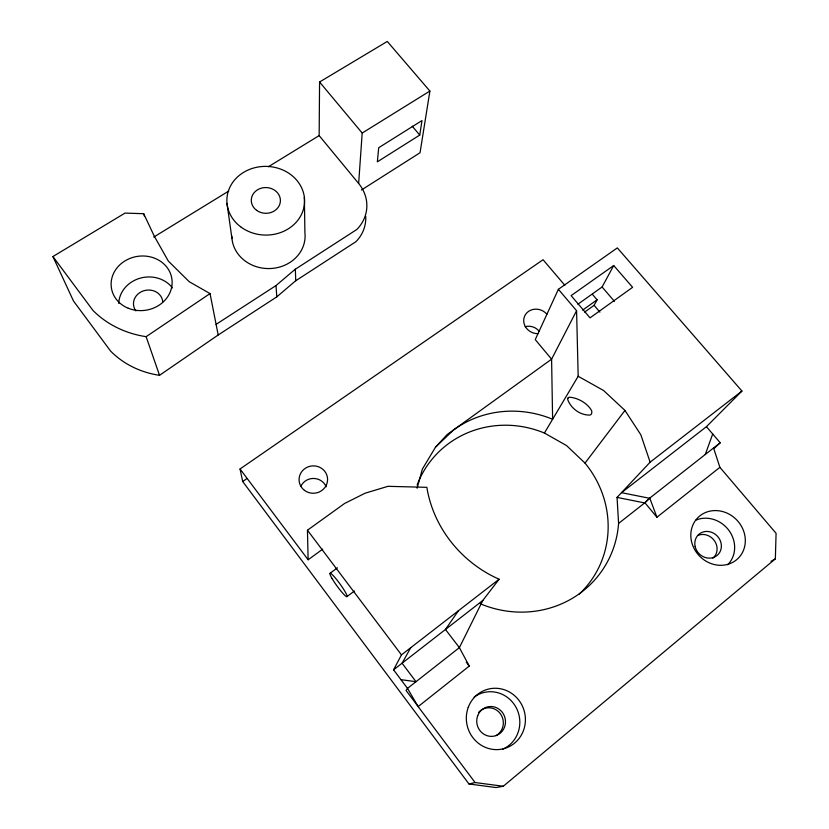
<?xml version="1.0" encoding="UTF-8"?>
<svg xmlns="http://www.w3.org/2000/svg" width="829" height="829" viewBox="0 0 829 829"><rect width="100%" height="100%" fill="white"/><g stroke="black" fill="none" stroke-linecap="round" stroke-linejoin="round"><path stroke-width="1.24" d="M216.1 324.357L275.995 285.58L295 269.435L356.843 229.467A41.46 36.787 5.3 0 0 358.646 183.478L319.155 135.593L319.569 81.998L387.288 41.45L429.888 91.055L420.044 152.733L361.423 190.017M564.85 285.311L543.057 259.726L240.047 468.976L242.69 481.525L468.955 783.975L496.094 787.55L503.276 786.255L775.353 558.839L776.079 533.306L719.883 467.328L713.562 447.971M358.646 183.478L362.19 133.044L319.569 81.998M419.743 135.075L421.992 120.557L378.708 147.707L377.35 161.831L419.743 135.075L412.231 126.205M417.111 488.25L422.324 469.183L435.484 447.204L447.132 434.583L551.596 359.185L576.58 310.709L558.394 289.3L617.336 247.902L741.945 391.05L706.432 426.676L621.512 492.675L649.532 498.27L720.204 442.759L706.432 426.676M705.292 454.468L712.702 433.992M558.394 289.3L535.244 339.61L551.596 359.185L552.611 419.256A103.718 98.827 35.4 0 0 453.96 429.65M458.396 610.776L445.463 629.48L459.38 647.625L469.266 666.07L418.158 706.598L407.495 688.381L393.568 669.811L401.464 654.879L499.11 579.233C461.649 562.684 433.453 527.969 426.852 487.328L387.951 486.322L365.081 493.214L344.574 503.483L307.455 530.218L308.119 559.782L322.709 549.15M577.886 304.222L602.103 287L613.709 265.518L632.6 287.321L590.03 317.859L571.108 295.632L613.709 265.518M584.652 312.077L594.092 305.331L597.098 299.808L592.31 294.222M410.79 647.646L402.075 663.2L416.003 681.697L400.946 679.656M417.111 485.006A100.06 95.667 36.2 0 1 544.415 433.039L578.176 376.283L576.58 310.709M579.274 594.092A100.06 95.667 36.2 0 0 585.015 463.1L624.962 410.438L603.616 390.532L578.176 376.283M499.11 579.233L480.281 603.761A103.718 98.827 35.4 0 0 618.589 523.431L644.91 502.747L649.76 498.084L656.931 517.244L719.883 467.328M618.589 523.431L617.056 497.41L650.133 462.167L741.945 391.05M649.532 498.27L644.682 502.923L617.056 497.41M435.484 447.204L453.618 429.899M714.453 448.106L720.204 442.759M218.193 334.989L210.038 293.58L189.281 281.756L168.328 261.073L154.37 236.369L143.697 213.706L125.013 213.094L52.921 256.544L73.48 300.979L110.568 351.05A86.029 77.346 -7 0 0 159.531 375.309L218.193 334.989L276.793 296.865L295.393 280.99L355.962 241.653A40.6 36.175 5.2 0 0 365.724 216.348M393.568 669.811L482.82 600.445L459.38 647.625L407.495 688.381L406.044 690.433L475.079 782.535L503.276 786.255M347.123 596.486L354.387 591.056M330.191 573.171L337.465 567.813M582.642 310.119L597.098 299.808M242.69 481.525L246.928 478.582M52.921 256.544L92.962 310.419A93.387 82.859 -5.9 0 0 146.132 336.667L210.038 293.58M362.19 133.044L429.888 91.055M153.769 237.073L228.742 191.064M268.441 166.712L319.155 135.593M771.043 561.285L775.353 558.839M468.955 783.975L475.079 782.535M544.415 433.039L566.528 445.556L585.015 463.1M602.103 287L614.444 301.352M594.092 305.331L599.906 312.139M644.91 502.747L656.931 517.244M466.261 662.102L469.266 666.07M307.455 530.218L401.464 654.879M240.047 468.976L308.119 559.782M624.962 410.438L640.848 434.81L650.133 462.167M146.132 336.667L159.531 375.309M143.697 213.706L144.401 216.193M227.001 203.395L231.944 238.514M275.995 285.58L276.793 296.865M295.352 269.207L295.735 280.762M304.367 197.385L304.906 232.566A36.652 32.735 1.1 0 1 270.575 268.523A36.652 32.735 1.1 0 1 231.809 236.068M300.792 486.385A13.761 13.254 -5.7 0 1 326.16 486.799M697.966 535.379A13.803 12.559 46.8 0 1 714.764 541.202A13.803 12.559 46.8 0 1 712.826 558.259M478.447 712.546A14.829 14.186 75.5 0 1 500.208 713.531A14.829 14.186 75.5 0 1 496.011 735.634M695.987 520.063A27.906 25.357 46.7 0 1 729.209 530.829A27.906 25.357 46.7 0 1 727.707 564.756M474.147 697.054A29.989 28.694 75.1 0 1 515.959 707.199A29.989 28.694 75.1 0 1 502.83 749.157M135.904 310.916A14.715 13.191 -8.9 0 1 143.427 290.875A14.715 13.191 -8.9 0 1 162.785 301.911M118.734 303.476A29.429 26.373 -8.9 0 1 139.935 278.243A29.429 26.373 -8.9 0 1 172.432 287.901M525.151 326.647A12.839 11.73 22.7 0 1 539.13 331.123M537.876 333.662A13.285 12.072 22.6 0 1 524.726 315.901A13.285 12.072 22.6 0 1 546.902 314.232M567.989 398.055L567.689 399.485C570.777 408.396 580.497 415.536 590.072 415.049A13.44 5.554 45.1 0 0 591.605 410.614C587.388 403.07 577.575 397.609 569.067 397.184L567.989 398.055M304.419 490.322A14.269 13.699 -4.5 0 0 327.424 481.545A14.269 13.699 -4.5 0 0 308.129 466.841A14.269 13.699 -4.5 0 0 304.419 490.322M695.106 546.415A13.958 12.684 46.6 0 0 717.064 555.471A13.958 12.684 46.6 0 0 712.101 532.487A13.958 12.684 46.6 0 0 695.106 546.415M477.68 715.769A14.995 14.342 75.1 0 0 493.348 736.256A14.995 14.342 75.1 0 0 502.291 712.298A14.995 14.342 75.1 0 0 477.68 715.769M691.49 541.347A28.621 25.927 46.2 0 0 736.577 559.762A28.621 25.927 46.2 0 0 726.131 512.726A28.621 25.927 46.2 0 0 691.49 541.347M468.261 707.334A30.787 29.45 74.2 0 0 500.55 749.343A30.787 29.45 74.2 0 0 518.788 700.132A30.787 29.45 74.2 0 0 468.261 707.334M256.596 210.328A14.57 12.881 1.6 0 0 280.212 202.608A14.57 12.881 1.6 0 0 260.7 188.349A14.57 12.881 1.6 0 0 256.596 210.328M241.28 227.281A38.859 34.341 1.6 0 0 304.108 206.328A38.859 34.341 1.6 0 0 251.778 168.588A38.859 34.341 1.6 0 0 241.28 227.281M128.257 308.243A30.58 27.243 -8.3 0 0 172.069 280.482A30.58 27.243 -8.3 0 0 124.557 261.176A30.58 27.243 -8.3 0 0 128.257 308.243M332.118 578.611A14.507 1.803 54 0 0 346.729 596.745A14.507 1.803 54 0 0 336.615 579.544A14.507 1.803 54 0 0 332.118 578.611"/></g></svg>
